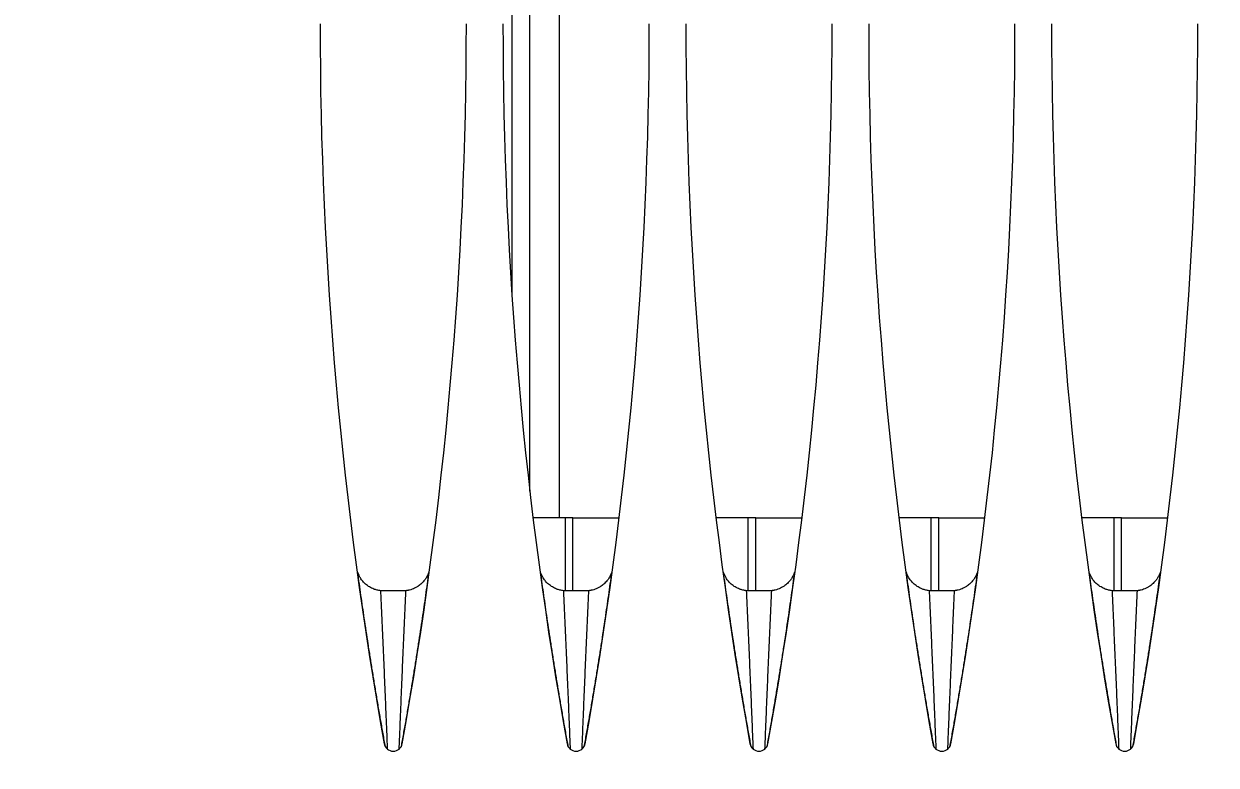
# Model space of a CAD drawing. Header units: metres. Extents: x -101133.8 to -101066.7, y -24899.3 to -24824.7.
# Drawn here: x -101108.4885 to -101108.4233, y -24833.7651 to -24833.7245 of the extents above; entities that cross this region are included whole.
import ezdxf

# ---------------------------------------------------------------- set-up
doc = ezdxf.new("R2010")
doc.units = ezdxf.units.M
doc.header["$LTSCALE"] = 0.2
doc.header["$PDSIZE"] = -5
doc.layers.add('CMT-COTATION DIVERS', color=1, linetype='Continuous')
doc.layers.add('CMT-CVC-MATERIEL', color=30, linetype='Continuous')
doc.styles.get("Standard").update_dxf_attribs({"font": 'arial.ttf'})
doc.dimstyles.get("Standard").update_dxf_attribs({"dimtxt": 0.18, "dimasz": 0.18, "dimexe": 0.18, "dimexo": 0.0625, "dimgap": 0.09, "dimtad": 0, "dimtih": 1, "dimtoh": 1, "dimdec": 4, "dimzin": 0, "dimdsep": 46, "dimtxsty": 'Standard', "dimcen": 0.09, "dimadec": 0, "dimazin": 0, "dimtfac": 1, "dimtdec": 4, "dimtofl": 0, "dimtmove": 0, "dimatfit": 3, "dimfxl": 1, "dimtolj": 1, "dimtzin": 0, "dimarcsym": 0})

# ---------------------------------------------------------------- blocks, each defined once
blk = doc.blocks.new('Cassette 600x600')
at = {"linetype": 'Continuous', "lineweight": 13}
for p, q in [((-20116.73, 132.832), (-20116.73, 135.361)), ((-20112.23, 134.73), (-20112.23, 134.764)), ((-20112.74, 133.7), (-20112.73, 133.527)), ((-20105.73, 133.702), (-20105.73, 133.736)), ((-20112.73, 132.832), (-20116.73, 132.832)), ((-20116.73, 132.832), (-20116.73, 132.421)), ((-20116.73, 132.421), (-20116.73, 130.649)), ((-20112.733, 132.421), (-20116.73, 132.421)), ((-20112.73, 132.483), (-20112.74, 132.31)), ((-20105.73, 132.274), (-20105.73, 132.308)), ((-20112.23, 131.246), (-20112.23, 131.28)), ((-20116.73, 122.832), (-20116.73, 125.361)), ((-20112.23, 124.73), (-20112.23, 124.764)), ((-20112.74, 123.7), (-20112.73, 123.527)), ((-20105.73, 123.702), (-20105.73, 123.736)), ((-20112.73, 122.832), (-20116.73, 122.832)), ((-20116.73, 122.832), (-20116.73, 122.421)), ((-20116.73, 122.421), (-20116.73, 120.649)), ((-20112.733, 122.421), (-20116.73, 122.421)), ((-20112.73, 122.483), (-20112.74, 122.31)), ((-20105.73, 122.274), (-20105.73, 122.308)), ((-20112.23, 121.246), (-20112.23, 121.28)), ((-20116.73, 112.832), (-20116.73, 115.361)), ((-20112.23, 114.73), (-20112.23, 114.764)), ((-20112.74, 113.7), (-20112.73, 113.527)), ((-20105.73, 113.702), (-20105.73, 113.736)), ((-20112.73, 112.832), (-20116.73, 112.832)), ((-20116.73, 112.832), (-20116.73, 112.421)), ((-20116.73, 112.421), (-20116.73, 110.649)), ((-20112.733, 112.421), (-20116.73, 112.421)), ((-20112.73, 112.483), (-20112.74, 112.31)), ((-20105.73, 112.274), (-20105.73, 112.308)), ((-20112.23, 111.246), (-20112.23, 111.28)), ((-20116.73, 102.832), (-20116.73, 105.361)), ((-20112.23, 104.73), (-20112.23, 104.764)), ((-20112.74, 103.7), (-20112.73, 103.527)), ((-20105.73, 103.702), (-20105.73, 103.736)), ((-20112.73, 102.832), (-20116.73, 102.832)), ((-20116.73, 102.832), (-20116.73, 102.421)), ((-20116.73, 102.421), (-20116.73, 100.649)), ((-20112.733, 102.421), (-20116.73, 102.421)), ((-20112.73, 102.483), (-20112.74, 102.31)), ((-20116.73, 102.102), (-20221.23, 102.102)), ((-20105.73, 102.274), (-20105.73, 102.308)), ((-20118.177, 100.477), (-20221.23, 100.477)), ((-20128.822, 99.505), (-20221.23, 99.505)), ((-20112.74, 93.7), (-20112.73, 93.527)), ((-20105.73, 93.702), (-20105.73, 93.736)), ((-20112.73, 92.483), (-20112.74, 92.31)), ((-20105.73, 92.274), (-20105.73, 92.308))]:
    blk.add_line(p, q, dxfattribs=at)
for centre, radius, start, end in [((-20143.73, -85.495), 222.5, 79.81251, 90), ((-20104.465, 133.005), 0.5, 280.18749, 79.81251), ((-20143.73, 351.505), 222.5, 270, 280.18749), ((-20143.73, -95.495), 222.5, 79.81251, 90), ((-20104.465, 123.005), 0.5, 280.18749, 79.81251), ((-20143.73, 341.505), 222.5, 270, 280.18749), ((-20143.73, -105.495), 222.5, 79.81251, 90), ((-20104.465, 113.005), 0.5, 280.18749, 79.81251), ((-20143.73, 331.505), 222.5, 270, 280.18749), ((-20143.73, -115.495), 222.5, 79.81251, 90), ((-20104.465, 103.005), 0.5, 280.18749, 79.81251), ((-20143.73, 321.505), 222.5, 270, 280.18749), ((-20143.73, -125.495), 222.5, 79.81251, 90), ((-20104.465, 93.005), 0.5, 280.18749, 79.81251), ((-20143.73, 311.505), 222.5, 270, 280.18749)]:
    blk.add_arc(centre, radius, start, end, dxfattribs=at)
for points, knots in [([(-20113.74, 134.945), (-20113.732, 134.942), (-20113.724, 134.939), (-20113.717, 134.936), (-20113.709, 134.934), (-20113.701, 134.931), (-20113.693, 134.928), (-20113.685, 134.925), (-20113.677, 134.921), (-20113.669, 134.918), (-20113.662, 134.916), (-20113.655, 134.913), (-20113.646, 134.909), (-20113.623, 134.9), (-20113.589, 134.884), (-20113.558, 134.869), (-20113.528, 134.854), (-20113.502, 134.84), (-20113.475, 134.824), (-20113.448, 134.808), (-20113.421, 134.791), (-20113.397, 134.775), (-20113.372, 134.759), (-20113.351, 134.744), (-20113.322, 134.722), (-20113.294, 134.7), (-20113.258, 134.67), (-20113.226, 134.642), (-20113.194, 134.614), (-20113.167, 134.586), (-20113.139, 134.557), (-20113.112, 134.528), (-20113.085, 134.497), (-20113.061, 134.468), (-20113.038, 134.439), (-20113.018, 134.412), (-20112.992, 134.375), (-20112.967, 134.338), (-20112.937, 134.29), (-20112.911, 134.244), (-20112.886, 134.197), (-20112.865, 134.153), (-20112.846, 134.109), (-20112.827, 134.064), (-20112.811, 134.02), (-20112.796, 133.971), (-20112.781, 133.922), (-20112.768, 133.868), (-20112.761, 133.833), (-20112.759, 133.82), (-20112.757, 133.81), (-20112.755, 133.799), (-20112.753, 133.789), (-20112.751, 133.777), (-20112.75, 133.766), (-20112.748, 133.755), (-20112.746, 133.744), (-20112.745, 133.733), (-20112.743, 133.722), (-20112.741, 133.711), (-20112.74, 133.7)], [0, 0, 0, 0, 1, 1, 1, 2, 2, 2, 3, 3, 3, 4, 4, 4, 5, 5, 5, 6, 6, 6, 7, 7, 7, 8, 8, 8, 9, 9, 9, 10, 10, 10, 11, 11, 11, 12, 12, 12, 13, 13, 13, 14, 14, 14, 15, 15, 15, 16, 16, 16, 17, 17, 17, 18, 18, 18, 19, 19, 19, 20, 20, 20, 20]), ([(-20113.74, 134.945), (-20113.531, 134.916), (-20113.322, 134.887), (-20113.113, 134.857), (-20112.904, 134.828), (-20112.695, 134.799), (-20112.485, 134.769), (-20112.275, 134.739), (-20112.064, 134.709), (-20111.858, 134.679), (-20111.652, 134.65), (-20111.452, 134.621), (-20111.231, 134.588), (-20111.009, 134.555), (-20110.766, 134.519), (-20110.529, 134.483), (-20110.292, 134.447), (-20110.06, 134.412), (-20109.828, 134.376), (-20109.595, 134.34), (-20109.361, 134.303), (-20109.127, 134.266), (-20108.893, 134.229), (-20108.659, 134.192), (-20108.426, 134.154), (-20108.193, 134.117), (-20107.96, 134.079), (-20107.726, 134.04), (-20107.492, 134.002), (-20107.256, 133.963), (-20107.026, 133.924), (-20106.796, 133.886), (-20106.571, 133.848), (-20106.326, 133.806), (-20106.081, 133.764), (-20105.816, 133.718), (-20105.627, 133.685), (-20105.483, 133.66), (-20105.383, 133.642), (-20105.271, 133.622), (-20105.16, 133.602), (-20105.036, 133.581), (-20104.916, 133.559), (-20104.795, 133.538), (-20104.678, 133.517), (-20104.56, 133.496), (-20104.442, 133.475), (-20104.323, 133.453), (-20104.205, 133.432)], [0, 0, 0, 0, 1, 1, 1, 2, 2, 2, 3, 3, 3, 4, 4, 4, 5, 5, 5, 6, 6, 6, 7, 7, 7, 8, 8, 8, 9, 9, 9, 10, 10, 10, 11, 11, 11, 12, 12, 12, 13, 13, 13, 14, 14, 14, 15, 15, 15, 16, 16, 16, 16]), ([(-20104.086, 133.331), (-20104.446, 133.346), (-20104.806, 133.36), (-20105.166, 133.375), (-20105.527, 133.39), (-20105.887, 133.404), (-20106.247, 133.419), (-20106.608, 133.434), (-20106.968, 133.449), (-20107.328, 133.464), (-20107.688, 133.479), (-20108.049, 133.494), (-20108.409, 133.509), (-20108.77, 133.524), (-20109.131, 133.54), (-20109.492, 133.556), (-20109.853, 133.571), (-20110.213, 133.587), (-20110.574, 133.603), (-20110.935, 133.619), (-20111.296, 133.635), (-20111.657, 133.651), (-20112.018, 133.668), (-20112.379, 133.684), (-20112.74, 133.7)], [0, 0, 0, 0, 1, 1, 1, 2, 2, 2, 3, 3, 3, 4, 4, 4, 5, 5, 5, 6, 6, 6, 7, 7, 7, 8, 8, 8, 8]), ([(-20112.73, 133.527), (-20112.73, 133.507), (-20112.73, 133.487), (-20112.73, 133.466), (-20112.73, 133.446), (-20112.73, 133.425), (-20112.73, 133.404), (-20112.73, 133.383), (-20112.73, 133.363), (-20112.73, 133.341), (-20112.73, 133.32), (-20112.73, 133.299), (-20112.73, 133.277), (-20112.73, 133.255), (-20112.73, 133.233), (-20112.73, 133.211), (-20112.73, 133.189), (-20112.73, 133.166), (-20112.73, 133.143), (-20112.73, 133.121), (-20112.73, 133.098), (-20112.73, 133.075), (-20112.73, 133.052), (-20112.73, 133.029), (-20112.73, 133.006), (-20112.73, 132.983), (-20112.73, 132.96), (-20112.73, 132.937), (-20112.73, 132.914), (-20112.73, 132.891), (-20112.73, 132.868), (-20112.73, 132.845), (-20112.73, 132.823), (-20112.73, 132.8), (-20112.73, 132.778), (-20112.73, 132.756), (-20112.73, 132.734), (-20112.73, 132.712), (-20112.73, 132.691), (-20112.73, 132.67), (-20112.73, 132.648), (-20112.73, 132.627), (-20112.73, 132.607), (-20112.73, 132.586), (-20112.73, 132.565), (-20112.73, 132.544), (-20112.73, 132.524), (-20112.73, 132.503), (-20112.73, 132.483)], [0, 0, 0, 0, 1, 1, 1, 2, 2, 2, 3, 3, 3, 4, 4, 4, 5, 5, 5, 6, 6, 6, 7, 7, 7, 8, 8, 8, 9, 9, 9, 10, 10, 10, 11, 11, 11, 12, 12, 12, 13, 13, 13, 14, 14, 14, 15, 15, 15, 16, 16, 16, 16]), ([(-20104.205, 132.578), (-20104.323, 132.557), (-20104.442, 132.536), (-20104.56, 132.515), (-20104.678, 132.493), (-20104.795, 132.472), (-20104.916, 132.451), (-20105.036, 132.43), (-20105.16, 132.408), (-20105.271, 132.388), (-20105.383, 132.368), (-20105.483, 132.351), (-20105.627, 132.325), (-20105.816, 132.292), (-20106.081, 132.246), (-20106.326, 132.204), (-20106.571, 132.163), (-20106.796, 132.125), (-20107.026, 132.086), (-20107.256, 132.048), (-20107.492, 132.008), (-20107.726, 131.97), (-20107.96, 131.931), (-20108.193, 131.894), (-20108.426, 131.856), (-20108.659, 131.818), (-20108.893, 131.781), (-20109.127, 131.744), (-20109.361, 131.707), (-20109.595, 131.67), (-20109.828, 131.634), (-20110.06, 131.598), (-20110.292, 131.563), (-20110.529, 131.527), (-20110.766, 131.491), (-20111.009, 131.455), (-20111.231, 131.422), (-20111.452, 131.39), (-20111.652, 131.361), (-20111.858, 131.331), (-20112.064, 131.301), (-20112.275, 131.271), (-20112.485, 131.241), (-20112.695, 131.212), (-20112.904, 131.182), (-20113.113, 131.153), (-20113.322, 131.124), (-20113.531, 131.094), (-20113.74, 131.065)], [0, 0, 0, 0, 1, 1, 1, 2, 2, 2, 3, 3, 3, 4, 4, 4, 5, 5, 5, 6, 6, 6, 7, 7, 7, 8, 8, 8, 9, 9, 9, 10, 10, 10, 11, 11, 11, 12, 12, 12, 13, 13, 13, 14, 14, 14, 15, 15, 15, 16, 16, 16, 16]), ([(-20112.74, 132.31), (-20112.379, 132.327), (-20112.018, 132.343), (-20111.657, 132.359), (-20111.296, 132.375), (-20110.935, 132.391), (-20110.574, 132.407), (-20110.213, 132.423), (-20109.853, 132.439), (-20109.492, 132.454), (-20109.131, 132.47), (-20108.77, 132.486), (-20108.409, 132.501), (-20108.049, 132.516), (-20107.688, 132.532), (-20107.328, 132.547), (-20106.968, 132.562), (-20106.608, 132.577), (-20106.247, 132.591), (-20105.887, 132.606), (-20105.527, 132.621), (-20105.166, 132.635), (-20104.806, 132.65), (-20104.446, 132.664), (-20104.086, 132.679)], [0, 0, 0, 0, 1, 1, 1, 2, 2, 2, 3, 3, 3, 4, 4, 4, 5, 5, 5, 6, 6, 6, 7, 7, 7, 8, 8, 8, 8]), ([(-20112.74, 132.31), (-20112.746, 132.279), (-20112.752, 132.248), (-20112.758, 132.217), (-20112.764, 132.186), (-20112.77, 132.155), (-20112.778, 132.124), (-20112.785, 132.093), (-20112.793, 132.061), (-20112.802, 132.031), (-20112.81, 132.001), (-20112.819, 131.974), (-20112.832, 131.939), (-20112.845, 131.904), (-20112.862, 131.862), (-20112.882, 131.823), (-20112.901, 131.783), (-20112.921, 131.746), (-20112.944, 131.709), (-20112.966, 131.672), (-20112.991, 131.635), (-20113.019, 131.598), (-20113.047, 131.56), (-20113.079, 131.521), (-20113.106, 131.49), (-20113.132, 131.459), (-20113.154, 131.437), (-20113.178, 131.412), (-20113.202, 131.388), (-20113.23, 131.363), (-20113.257, 131.339), (-20113.285, 131.315), (-20113.313, 131.293), (-20113.344, 131.27), (-20113.376, 131.248), (-20113.411, 131.225), (-20113.439, 131.208), (-20113.467, 131.192), (-20113.487, 131.181), (-20113.511, 131.169), (-20113.534, 131.157), (-20113.56, 131.145), (-20113.585, 131.133), (-20113.611, 131.121), (-20113.637, 131.11), (-20113.662, 131.098), (-20113.688, 131.087), (-20113.714, 131.076), (-20113.74, 131.065)], [0, 0, 0, 0, 1, 1, 1, 2, 2, 2, 3, 3, 3, 4, 4, 4, 5, 5, 5, 6, 6, 6, 7, 7, 7, 8, 8, 8, 9, 9, 9, 10, 10, 10, 11, 11, 11, 12, 12, 12, 13, 13, 13, 14, 14, 14, 15, 15, 15, 16, 16, 16, 16]), ([(-20113.74, 124.945), (-20113.531, 124.916), (-20113.322, 124.887), (-20113.113, 124.857), (-20112.904, 124.828), (-20112.695, 124.799), (-20112.485, 124.769), (-20112.275, 124.739), (-20112.064, 124.709), (-20111.858, 124.679), (-20111.652, 124.65), (-20111.452, 124.621), (-20111.231, 124.588), (-20111.009, 124.555), (-20110.766, 124.519), (-20110.529, 124.483), (-20110.292, 124.447), (-20110.06, 124.412), (-20109.828, 124.376), (-20109.595, 124.34), (-20109.361, 124.303), (-20109.127, 124.266), (-20108.893, 124.229), (-20108.659, 124.192), (-20108.426, 124.154), (-20108.193, 124.117), (-20107.96, 124.079), (-20107.726, 124.04), (-20107.492, 124.002), (-20107.256, 123.963), (-20107.026, 123.924), (-20106.796, 123.886), (-20106.571, 123.848), (-20106.326, 123.806), (-20106.081, 123.764), (-20105.816, 123.718), (-20105.627, 123.685), (-20105.483, 123.66), (-20105.383, 123.642), (-20105.271, 123.622), (-20105.16, 123.602), (-20105.036, 123.581), (-20104.916, 123.559), (-20104.795, 123.538), (-20104.678, 123.517), (-20104.56, 123.496), (-20104.442, 123.475), (-20104.323, 123.453), (-20104.205, 123.432)], [0, 0, 0, 0, 1, 1, 1, 2, 2, 2, 3, 3, 3, 4, 4, 4, 5, 5, 5, 6, 6, 6, 7, 7, 7, 8, 8, 8, 9, 9, 9, 10, 10, 10, 11, 11, 11, 12, 12, 12, 13, 13, 13, 14, 14, 14, 15, 15, 15, 16, 16, 16, 16]), ([(-20113.74, 124.945), (-20113.732, 124.942), (-20113.724, 124.939), (-20113.717, 124.936), (-20113.709, 124.934), (-20113.701, 124.931), (-20113.693, 124.928), (-20113.685, 124.925), (-20113.677, 124.921), (-20113.669, 124.918), (-20113.662, 124.916), (-20113.655, 124.913), (-20113.646, 124.909), (-20113.623, 124.9), (-20113.589, 124.884), (-20113.558, 124.869), (-20113.528, 124.854), (-20113.502, 124.84), (-20113.475, 124.824), (-20113.448, 124.808), (-20113.421, 124.791), (-20113.397, 124.775), (-20113.372, 124.759), (-20113.351, 124.744), (-20113.322, 124.722), (-20113.294, 124.7), (-20113.258, 124.67), (-20113.226, 124.642), (-20113.194, 124.614), (-20113.167, 124.586), (-20113.139, 124.557), (-20113.112, 124.528), (-20113.085, 124.497), (-20113.061, 124.468), (-20113.038, 124.439), (-20113.018, 124.412), (-20112.992, 124.375), (-20112.967, 124.338), (-20112.937, 124.29), (-20112.911, 124.244), (-20112.886, 124.197), (-20112.865, 124.153), (-20112.846, 124.109), (-20112.827, 124.064), (-20112.811, 124.02), (-20112.796, 123.971), (-20112.781, 123.922), (-20112.768, 123.868), (-20112.761, 123.833), (-20112.759, 123.82), (-20112.757, 123.81), (-20112.755, 123.799), (-20112.753, 123.789), (-20112.751, 123.777), (-20112.75, 123.766), (-20112.748, 123.755), (-20112.746, 123.744), (-20112.745, 123.733), (-20112.743, 123.722), (-20112.741, 123.711), (-20112.74, 123.7)], [0, 0, 0, 0, 1, 1, 1, 2, 2, 2, 3, 3, 3, 4, 4, 4, 5, 5, 5, 6, 6, 6, 7, 7, 7, 8, 8, 8, 9, 9, 9, 10, 10, 10, 11, 11, 11, 12, 12, 12, 13, 13, 13, 14, 14, 14, 15, 15, 15, 16, 16, 16, 17, 17, 17, 18, 18, 18, 19, 19, 19, 20, 20, 20, 20]), ([(-20104.086, 123.331), (-20104.446, 123.346), (-20104.806, 123.36), (-20105.166, 123.375), (-20105.527, 123.39), (-20105.887, 123.404), (-20106.247, 123.419), (-20106.608, 123.434), (-20106.968, 123.449), (-20107.328, 123.464), (-20107.688, 123.479), (-20108.049, 123.494), (-20108.409, 123.509), (-20108.77, 123.524), (-20109.131, 123.54), (-20109.492, 123.556), (-20109.853, 123.571), (-20110.213, 123.587), (-20110.574, 123.603), (-20110.935, 123.619), (-20111.296, 123.635), (-20111.657, 123.651), (-20112.018, 123.668), (-20112.379, 123.684), (-20112.74, 123.7)], [0, 0, 0, 0, 1, 1, 1, 2, 2, 2, 3, 3, 3, 4, 4, 4, 5, 5, 5, 6, 6, 6, 7, 7, 7, 8, 8, 8, 8]), ([(-20112.73, 123.527), (-20112.73, 123.507), (-20112.73, 123.487), (-20112.73, 123.466), (-20112.73, 123.446), (-20112.73, 123.425), (-20112.73, 123.404), (-20112.73, 123.383), (-20112.73, 123.363), (-20112.73, 123.341), (-20112.73, 123.32), (-20112.73, 123.299), (-20112.73, 123.277), (-20112.73, 123.255), (-20112.73, 123.233), (-20112.73, 123.211), (-20112.73, 123.189), (-20112.73, 123.166), (-20112.73, 123.143), (-20112.73, 123.121), (-20112.73, 123.098), (-20112.73, 123.075), (-20112.73, 123.052), (-20112.73, 123.029), (-20112.73, 123.006), (-20112.73, 122.983), (-20112.73, 122.96), (-20112.73, 122.937), (-20112.73, 122.914), (-20112.73, 122.891), (-20112.73, 122.868), (-20112.73, 122.845), (-20112.73, 122.823), (-20112.73, 122.8), (-20112.73, 122.778), (-20112.73, 122.756), (-20112.73, 122.734), (-20112.73, 122.712), (-20112.73, 122.691), (-20112.73, 122.67), (-20112.73, 122.648), (-20112.73, 122.627), (-20112.73, 122.607), (-20112.73, 122.586), (-20112.73, 122.565), (-20112.73, 122.544), (-20112.73, 122.524), (-20112.73, 122.503), (-20112.73, 122.483)], [0, 0, 0, 0, 1, 1, 1, 2, 2, 2, 3, 3, 3, 4, 4, 4, 5, 5, 5, 6, 6, 6, 7, 7, 7, 8, 8, 8, 9, 9, 9, 10, 10, 10, 11, 11, 11, 12, 12, 12, 13, 13, 13, 14, 14, 14, 15, 15, 15, 16, 16, 16, 16]), ([(-20104.205, 122.578), (-20104.323, 122.557), (-20104.442, 122.536), (-20104.56, 122.515), (-20104.678, 122.493), (-20104.795, 122.473), (-20104.916, 122.451), (-20105.036, 122.43), (-20105.16, 122.408), (-20105.271, 122.388), (-20105.383, 122.368), (-20105.483, 122.351), (-20105.627, 122.325), (-20105.816, 122.292), (-20106.081, 122.246), (-20106.326, 122.204), (-20106.571, 122.163), (-20106.796, 122.125), (-20107.026, 122.086), (-20107.256, 122.048), (-20107.492, 122.008), (-20107.726, 121.97), (-20107.96, 121.931), (-20108.193, 121.894), (-20108.426, 121.856), (-20108.659, 121.818), (-20108.893, 121.781), (-20109.127, 121.744), (-20109.361, 121.707), (-20109.595, 121.67), (-20109.828, 121.634), (-20110.06, 121.598), (-20110.292, 121.563), (-20110.529, 121.527), (-20110.766, 121.491), (-20111.009, 121.455), (-20111.231, 121.422), (-20111.452, 121.39), (-20111.652, 121.361), (-20111.858, 121.331), (-20112.064, 121.301), (-20112.275, 121.271), (-20112.485, 121.241), (-20112.695, 121.212), (-20112.904, 121.182), (-20113.113, 121.153), (-20113.322, 121.124), (-20113.531, 121.094), (-20113.74, 121.065)], [0, 0, 0, 0, 1, 1, 1, 2, 2, 2, 3, 3, 3, 4, 4, 4, 5, 5, 5, 6, 6, 6, 7, 7, 7, 8, 8, 8, 9, 9, 9, 10, 10, 10, 11, 11, 11, 12, 12, 12, 13, 13, 13, 14, 14, 14, 15, 15, 15, 16, 16, 16, 16]), ([(-20112.74, 122.31), (-20112.379, 122.327), (-20112.018, 122.343), (-20111.657, 122.359), (-20111.296, 122.375), (-20110.935, 122.391), (-20110.574, 122.407), (-20110.213, 122.423), (-20109.853, 122.439), (-20109.492, 122.454), (-20109.131, 122.47), (-20108.77, 122.486), (-20108.409, 122.501), (-20108.049, 122.516), (-20107.688, 122.532), (-20107.328, 122.547), (-20106.968, 122.562), (-20106.608, 122.576), (-20106.247, 122.591), (-20105.887, 122.606), (-20105.527, 122.621), (-20105.166, 122.635), (-20104.806, 122.65), (-20104.446, 122.664), (-20104.086, 122.679)], [0, 0, 0, 0, 1, 1, 1, 2, 2, 2, 3, 3, 3, 4, 4, 4, 5, 5, 5, 6, 6, 6, 7, 7, 7, 8, 8, 8, 8]), ([(-20112.74, 122.31), (-20112.746, 122.279), (-20112.752, 122.248), (-20112.758, 122.217), (-20112.764, 122.186), (-20112.77, 122.155), (-20112.778, 122.124), (-20112.785, 122.092), (-20112.793, 122.061), (-20112.802, 122.031), (-20112.81, 122.001), (-20112.819, 121.974), (-20112.832, 121.939), (-20112.845, 121.904), (-20112.862, 121.862), (-20112.882, 121.823), (-20112.901, 121.783), (-20112.921, 121.746), (-20112.944, 121.709), (-20112.966, 121.672), (-20112.991, 121.635), (-20113.019, 121.598), (-20113.047, 121.56), (-20113.079, 121.521), (-20113.106, 121.49), (-20113.132, 121.459), (-20113.154, 121.437), (-20113.178, 121.412), (-20113.202, 121.388), (-20113.23, 121.363), (-20113.257, 121.339), (-20113.285, 121.315), (-20113.313, 121.293), (-20113.344, 121.27), (-20113.376, 121.248), (-20113.411, 121.225), (-20113.439, 121.208), (-20113.467, 121.192), (-20113.487, 121.181), (-20113.511, 121.169), (-20113.534, 121.157), (-20113.56, 121.145), (-20113.585, 121.133), (-20113.611, 121.121), (-20113.637, 121.11), (-20113.662, 121.098), (-20113.688, 121.087), (-20113.714, 121.076), (-20113.74, 121.065)], [0, 0, 0, 0, 1, 1, 1, 2, 2, 2, 3, 3, 3, 4, 4, 4, 5, 5, 5, 6, 6, 6, 7, 7, 7, 8, 8, 8, 9, 9, 9, 10, 10, 10, 11, 11, 11, 12, 12, 12, 13, 13, 13, 14, 14, 14, 15, 15, 15, 16, 16, 16, 16]), ([(-20113.74, 114.945), (-20113.732, 114.942), (-20113.724, 114.939), (-20113.717, 114.936), (-20113.709, 114.934), (-20113.701, 114.931), (-20113.693, 114.928), (-20113.685, 114.925), (-20113.677, 114.921), (-20113.669, 114.918), (-20113.662, 114.916), (-20113.655, 114.913), (-20113.646, 114.909), (-20113.623, 114.9), (-20113.589, 114.884), (-20113.558, 114.869), (-20113.528, 114.854), (-20113.502, 114.84), (-20113.475, 114.824), (-20113.448, 114.808), (-20113.421, 114.791), (-20113.397, 114.775), (-20113.372, 114.759), (-20113.351, 114.744), (-20113.322, 114.722), (-20113.294, 114.7), (-20113.258, 114.67), (-20113.226, 114.642), (-20113.194, 114.614), (-20113.167, 114.586), (-20113.139, 114.557), (-20113.112, 114.528), (-20113.085, 114.497), (-20113.061, 114.468), (-20113.038, 114.439), (-20113.018, 114.412), (-20112.992, 114.375), (-20112.967, 114.338), (-20112.937, 114.29), (-20112.911, 114.244), (-20112.886, 114.197), (-20112.865, 114.153), (-20112.846, 114.109), (-20112.827, 114.064), (-20112.811, 114.02), (-20112.796, 113.971), (-20112.781, 113.922), (-20112.768, 113.868), (-20112.761, 113.833), (-20112.759, 113.82), (-20112.757, 113.81), (-20112.755, 113.799), (-20112.753, 113.789), (-20112.751, 113.777), (-20112.75, 113.766), (-20112.748, 113.755), (-20112.746, 113.744), (-20112.745, 113.733), (-20112.743, 113.722), (-20112.741, 113.711), (-20112.74, 113.7)], [0, 0, 0, 0, 1, 1, 1, 2, 2, 2, 3, 3, 3, 4, 4, 4, 5, 5, 5, 6, 6, 6, 7, 7, 7, 8, 8, 8, 9, 9, 9, 10, 10, 10, 11, 11, 11, 12, 12, 12, 13, 13, 13, 14, 14, 14, 15, 15, 15, 16, 16, 16, 17, 17, 17, 18, 18, 18, 19, 19, 19, 20, 20, 20, 20]), ([(-20113.74, 114.945), (-20113.531, 114.916), (-20113.322, 114.887), (-20113.113, 114.857), (-20112.904, 114.828), (-20112.695, 114.799), (-20112.485, 114.769), (-20112.275, 114.739), (-20112.064, 114.709), (-20111.858, 114.679), (-20111.652, 114.65), (-20111.452, 114.621), (-20111.231, 114.588), (-20111.009, 114.555), (-20110.766, 114.519), (-20110.529, 114.483), (-20110.292, 114.447), (-20110.06, 114.412), (-20109.828, 114.376), (-20109.595, 114.34), (-20109.361, 114.303), (-20109.127, 114.266), (-20108.893, 114.229), (-20108.659, 114.192), (-20108.426, 114.154), (-20108.193, 114.117), (-20107.96, 114.079), (-20107.726, 114.04), (-20107.492, 114.002), (-20107.256, 113.963), (-20107.026, 113.924), (-20106.796, 113.886), (-20106.571, 113.848), (-20106.326, 113.806), (-20106.081, 113.764), (-20105.816, 113.718), (-20105.627, 113.685), (-20105.483, 113.66), (-20105.383, 113.642), (-20105.271, 113.622), (-20105.16, 113.602), (-20105.036, 113.581), (-20104.916, 113.559), (-20104.795, 113.538), (-20104.678, 113.517), (-20104.56, 113.496), (-20104.442, 113.475), (-20104.323, 113.453), (-20104.205, 113.432)], [0, 0, 0, 0, 1, 1, 1, 2, 2, 2, 3, 3, 3, 4, 4, 4, 5, 5, 5, 6, 6, 6, 7, 7, 7, 8, 8, 8, 9, 9, 9, 10, 10, 10, 11, 11, 11, 12, 12, 12, 13, 13, 13, 14, 14, 14, 15, 15, 15, 16, 16, 16, 16]), ([(-20104.086, 113.331), (-20104.446, 113.346), (-20104.806, 113.36), (-20105.166, 113.375), (-20105.527, 113.39), (-20105.887, 113.404), (-20106.247, 113.419), (-20106.608, 113.434), (-20106.968, 113.449), (-20107.328, 113.464), (-20107.688, 113.479), (-20108.049, 113.494), (-20108.409, 113.509), (-20108.77, 113.524), (-20109.131, 113.54), (-20109.492, 113.556), (-20109.853, 113.571), (-20110.213, 113.587), (-20110.574, 113.603), (-20110.935, 113.619), (-20111.296, 113.635), (-20111.657, 113.651), (-20112.018, 113.668), (-20112.379, 113.684), (-20112.74, 113.7)], [0, 0, 0, 0, 1, 1, 1, 2, 2, 2, 3, 3, 3, 4, 4, 4, 5, 5, 5, 6, 6, 6, 7, 7, 7, 8, 8, 8, 8]), ([(-20112.73, 113.527), (-20112.73, 113.507), (-20112.73, 113.487), (-20112.73, 113.466), (-20112.73, 113.446), (-20112.73, 113.425), (-20112.73, 113.404), (-20112.73, 113.383), (-20112.73, 113.363), (-20112.73, 113.341), (-20112.73, 113.32), (-20112.73, 113.299), (-20112.73, 113.277), (-20112.73, 113.255), (-20112.73, 113.233), (-20112.73, 113.211), (-20112.73, 113.189), (-20112.73, 113.166), (-20112.73, 113.143), (-20112.73, 113.121), (-20112.73, 113.098), (-20112.73, 113.075), (-20112.73, 113.052), (-20112.73, 113.029), (-20112.73, 113.006), (-20112.73, 112.983), (-20112.73, 112.96), (-20112.73, 112.937), (-20112.73, 112.914), (-20112.73, 112.891), (-20112.73, 112.868), (-20112.73, 112.845), (-20112.73, 112.823), (-20112.73, 112.8), (-20112.73, 112.778), (-20112.73, 112.756), (-20112.73, 112.734), (-20112.73, 112.712), (-20112.73, 112.691), (-20112.73, 112.67), (-20112.73, 112.648), (-20112.73, 112.627), (-20112.73, 112.607), (-20112.73, 112.586), (-20112.73, 112.565), (-20112.73, 112.544), (-20112.73, 112.524), (-20112.73, 112.503), (-20112.73, 112.483)], [0, 0, 0, 0, 1, 1, 1, 2, 2, 2, 3, 3, 3, 4, 4, 4, 5, 5, 5, 6, 6, 6, 7, 7, 7, 8, 8, 8, 9, 9, 9, 10, 10, 10, 11, 11, 11, 12, 12, 12, 13, 13, 13, 14, 14, 14, 15, 15, 15, 16, 16, 16, 16]), ([(-20104.205, 112.578), (-20104.323, 112.557), (-20104.442, 112.536), (-20104.56, 112.515), (-20104.678, 112.493), (-20104.795, 112.473), (-20104.916, 112.451), (-20105.036, 112.43), (-20105.16, 112.408), (-20105.271, 112.388), (-20105.383, 112.368), (-20105.483, 112.351), (-20105.627, 112.325), (-20105.816, 112.292), (-20106.081, 112.246), (-20106.326, 112.204), (-20106.571, 112.163), (-20106.796, 112.125), (-20107.026, 112.086), (-20107.256, 112.048), (-20107.492, 112.008), (-20107.726, 111.97), (-20107.96, 111.931), (-20108.193, 111.894), (-20108.426, 111.856), (-20108.659, 111.818), (-20108.893, 111.781), (-20109.127, 111.744), (-20109.361, 111.707), (-20109.595, 111.67), (-20109.828, 111.634), (-20110.06, 111.598), (-20110.292, 111.563), (-20110.529, 111.527), (-20110.766, 111.491), (-20111.009, 111.455), (-20111.231, 111.422), (-20111.452, 111.39), (-20111.652, 111.361), (-20111.858, 111.331), (-20112.064, 111.301), (-20112.275, 111.271), (-20112.485, 111.241), (-20112.695, 111.212), (-20112.904, 111.182), (-20113.113, 111.153), (-20113.322, 111.124), (-20113.531, 111.094), (-20113.74, 111.065)], [0, 0, 0, 0, 1, 1, 1, 2, 2, 2, 3, 3, 3, 4, 4, 4, 5, 5, 5, 6, 6, 6, 7, 7, 7, 8, 8, 8, 9, 9, 9, 10, 10, 10, 11, 11, 11, 12, 12, 12, 13, 13, 13, 14, 14, 14, 15, 15, 15, 16, 16, 16, 16]), ([(-20112.74, 112.31), (-20112.746, 112.279), (-20112.752, 112.248), (-20112.758, 112.217), (-20112.764, 112.186), (-20112.77, 112.155), (-20112.778, 112.124), (-20112.785, 112.092), (-20112.793, 112.061), (-20112.802, 112.031), (-20112.81, 112.001), (-20112.819, 111.974), (-20112.832, 111.939), (-20112.845, 111.904), (-20112.862, 111.862), (-20112.882, 111.823), (-20112.901, 111.783), (-20112.921, 111.746), (-20112.944, 111.709), (-20112.966, 111.672), (-20112.991, 111.635), (-20113.019, 111.598), (-20113.047, 111.56), (-20113.079, 111.521), (-20113.106, 111.49), (-20113.132, 111.459), (-20113.154, 111.437), (-20113.178, 111.412), (-20113.202, 111.388), (-20113.23, 111.363), (-20113.257, 111.339), (-20113.285, 111.315), (-20113.313, 111.293), (-20113.344, 111.27), (-20113.376, 111.248), (-20113.411, 111.225), (-20113.439, 111.208), (-20113.467, 111.192), (-20113.487, 111.181), (-20113.511, 111.169), (-20113.534, 111.157), (-20113.56, 111.145), (-20113.585, 111.133), (-20113.611, 111.121), (-20113.637, 111.11), (-20113.662, 111.098), (-20113.688, 111.087), (-20113.714, 111.076), (-20113.74, 111.065)], [0, 0, 0, 0, 1, 1, 1, 2, 2, 2, 3, 3, 3, 4, 4, 4, 5, 5, 5, 6, 6, 6, 7, 7, 7, 8, 8, 8, 9, 9, 9, 10, 10, 10, 11, 11, 11, 12, 12, 12, 13, 13, 13, 14, 14, 14, 15, 15, 15, 16, 16, 16, 16]), ([(-20112.74, 112.31), (-20112.379, 112.327), (-20112.018, 112.343), (-20111.657, 112.359), (-20111.296, 112.375), (-20110.935, 112.391), (-20110.574, 112.407), (-20110.213, 112.423), (-20109.853, 112.439), (-20109.492, 112.454), (-20109.131, 112.47), (-20108.77, 112.486), (-20108.409, 112.501), (-20108.049, 112.516), (-20107.688, 112.532), (-20107.328, 112.547), (-20106.968, 112.562), (-20106.608, 112.577), (-20106.247, 112.591), (-20105.887, 112.606), (-20105.527, 112.621), (-20105.166, 112.635), (-20104.806, 112.65), (-20104.446, 112.664), (-20104.086, 112.679)], [0, 0, 0, 0, 1, 1, 1, 2, 2, 2, 3, 3, 3, 4, 4, 4, 5, 5, 5, 6, 6, 6, 7, 7, 7, 8, 8, 8, 8]), ([(-20113.74, 104.945), (-20113.732, 104.942), (-20113.724, 104.939), (-20113.717, 104.936), (-20113.709, 104.934), (-20113.701, 104.931), (-20113.693, 104.928), (-20113.685, 104.925), (-20113.677, 104.921), (-20113.669, 104.918), (-20113.662, 104.916), (-20113.655, 104.913), (-20113.646, 104.909), (-20113.623, 104.9), (-20113.589, 104.884), (-20113.558, 104.869), (-20113.528, 104.854), (-20113.502, 104.84), (-20113.475, 104.824), (-20113.448, 104.808), (-20113.421, 104.791), (-20113.397, 104.775), (-20113.372, 104.759), (-20113.351, 104.744), (-20113.322, 104.722), (-20113.294, 104.7), (-20113.258, 104.67), (-20113.226, 104.642), (-20113.194, 104.614), (-20113.167, 104.586), (-20113.139, 104.557), (-20113.112, 104.528), (-20113.085, 104.497), (-20113.061, 104.468), (-20113.038, 104.439), (-20113.018, 104.412), (-20112.992, 104.375), (-20112.967, 104.338), (-20112.937, 104.29), (-20112.911, 104.244), (-20112.886, 104.197), (-20112.865, 104.153), (-20112.846, 104.109), (-20112.827, 104.064), (-20112.811, 104.02), (-20112.796, 103.971), (-20112.781, 103.922), (-20112.768, 103.868), (-20112.761, 103.833), (-20112.759, 103.82), (-20112.757, 103.81), (-20112.755, 103.799), (-20112.753, 103.789), (-20112.751, 103.777), (-20112.75, 103.766), (-20112.748, 103.755), (-20112.746, 103.744), (-20112.745, 103.733), (-20112.743, 103.722), (-20112.741, 103.711), (-20112.74, 103.7)], [0, 0, 0, 0, 1, 1, 1, 2, 2, 2, 3, 3, 3, 4, 4, 4, 5, 5, 5, 6, 6, 6, 7, 7, 7, 8, 8, 8, 9, 9, 9, 10, 10, 10, 11, 11, 11, 12, 12, 12, 13, 13, 13, 14, 14, 14, 15, 15, 15, 16, 16, 16, 17, 17, 17, 18, 18, 18, 19, 19, 19, 20, 20, 20, 20]), ([(-20113.74, 104.945), (-20113.531, 104.916), (-20113.322, 104.887), (-20113.113, 104.857), (-20112.904, 104.828), (-20112.695, 104.799), (-20112.485, 104.769), (-20112.275, 104.739), (-20112.064, 104.709), (-20111.858, 104.679), (-20111.652, 104.65), (-20111.452, 104.621), (-20111.231, 104.588), (-20111.009, 104.555), (-20110.766, 104.519), (-20110.529, 104.483), (-20110.292, 104.447), (-20110.06, 104.412), (-20109.828, 104.376), (-20109.595, 104.34), (-20109.361, 104.303), (-20109.127, 104.266), (-20108.893, 104.229), (-20108.659, 104.192), (-20108.426, 104.154), (-20108.193, 104.117), (-20107.96, 104.079), (-20107.726, 104.04), (-20107.492, 104.002), (-20107.256, 103.963), (-20107.026, 103.924), (-20106.796, 103.886), (-20106.571, 103.848), (-20106.326, 103.806), (-20106.081, 103.764), (-20105.816, 103.718), (-20105.627, 103.685), (-20105.483, 103.66), (-20105.383, 103.642), (-20105.271, 103.622), (-20105.16, 103.602), (-20105.036, 103.581), (-20104.916, 103.559), (-20104.795, 103.538), (-20104.678, 103.517), (-20104.56, 103.496), (-20104.442, 103.475), (-20104.323, 103.453), (-20104.205, 103.432)], [0, 0, 0, 0, 1, 1, 1, 2, 2, 2, 3, 3, 3, 4, 4, 4, 5, 5, 5, 6, 6, 6, 7, 7, 7, 8, 8, 8, 9, 9, 9, 10, 10, 10, 11, 11, 11, 12, 12, 12, 13, 13, 13, 14, 14, 14, 15, 15, 15, 16, 16, 16, 16]), ([(-20104.086, 103.331), (-20104.446, 103.346), (-20104.806, 103.36), (-20105.166, 103.375), (-20105.527, 103.39), (-20105.887, 103.404), (-20106.247, 103.419), (-20106.608, 103.434), (-20106.968, 103.449), (-20107.328, 103.464), (-20107.688, 103.479), (-20108.049, 103.494), (-20108.409, 103.509), (-20108.77, 103.524), (-20109.131, 103.54), (-20109.492, 103.556), (-20109.853, 103.571), (-20110.213, 103.587), (-20110.574, 103.603), (-20110.935, 103.619), (-20111.296, 103.635), (-20111.657, 103.651), (-20112.018, 103.668), (-20112.379, 103.684), (-20112.74, 103.7)], [0, 0, 0, 0, 1, 1, 1, 2, 2, 2, 3, 3, 3, 4, 4, 4, 5, 5, 5, 6, 6, 6, 7, 7, 7, 8, 8, 8, 8]), ([(-20112.73, 103.527), (-20112.73, 103.507), (-20112.73, 103.487), (-20112.73, 103.466), (-20112.73, 103.446), (-20112.73, 103.425), (-20112.73, 103.404), (-20112.73, 103.383), (-20112.73, 103.363), (-20112.73, 103.341), (-20112.73, 103.32), (-20112.73, 103.299), (-20112.73, 103.277), (-20112.73, 103.255), (-20112.73, 103.233), (-20112.73, 103.211), (-20112.73, 103.189), (-20112.73, 103.166), (-20112.73, 103.143), (-20112.73, 103.121), (-20112.73, 103.098), (-20112.73, 103.075), (-20112.73, 103.052), (-20112.73, 103.029), (-20112.73, 103.006), (-20112.73, 102.983), (-20112.73, 102.96), (-20112.73, 102.937), (-20112.73, 102.914), (-20112.73, 102.891), (-20112.73, 102.868), (-20112.73, 102.845), (-20112.73, 102.823), (-20112.73, 102.8), (-20112.73, 102.778), (-20112.73, 102.756), (-20112.73, 102.734), (-20112.73, 102.712), (-20112.73, 102.691), (-20112.73, 102.67), (-20112.73, 102.648), (-20112.73, 102.627), (-20112.73, 102.607), (-20112.73, 102.586), (-20112.73, 102.565), (-20112.73, 102.544), (-20112.73, 102.524), (-20112.73, 102.503), (-20112.73, 102.483)], [0, 0, 0, 0, 1, 1, 1, 2, 2, 2, 3, 3, 3, 4, 4, 4, 5, 5, 5, 6, 6, 6, 7, 7, 7, 8, 8, 8, 9, 9, 9, 10, 10, 10, 11, 11, 11, 12, 12, 12, 13, 13, 13, 14, 14, 14, 15, 15, 15, 16, 16, 16, 16]), ([(-20104.205, 102.578), (-20104.323, 102.557), (-20104.442, 102.536), (-20104.56, 102.515), (-20104.678, 102.493), (-20104.795, 102.473), (-20104.916, 102.451), (-20105.036, 102.43), (-20105.16, 102.408), (-20105.271, 102.388), (-20105.383, 102.368), (-20105.483, 102.351), (-20105.627, 102.325), (-20105.816, 102.292), (-20106.081, 102.246), (-20106.326, 102.204), (-20106.571, 102.163), (-20106.796, 102.125), (-20107.026, 102.086), (-20107.256, 102.048), (-20107.492, 102.008), (-20107.726, 101.97), (-20107.96, 101.931), (-20108.193, 101.894), (-20108.426, 101.856), (-20108.659, 101.818), (-20108.893, 101.781), (-20109.127, 101.744), (-20109.361, 101.707), (-20109.595, 101.67), (-20109.828, 101.634), (-20110.06, 101.598), (-20110.292, 101.563), (-20110.529, 101.527), (-20110.766, 101.491), (-20111.009, 101.455), (-20111.231, 101.422), (-20111.452, 101.39), (-20111.652, 101.361), (-20111.858, 101.331), (-20112.064, 101.301), (-20112.275, 101.271), (-20112.485, 101.241), (-20112.695, 101.212), (-20112.904, 101.182), (-20113.113, 101.153), (-20113.322, 101.124), (-20113.531, 101.094), (-20113.74, 101.065)], [0, 0, 0, 0, 1, 1, 1, 2, 2, 2, 3, 3, 3, 4, 4, 4, 5, 5, 5, 6, 6, 6, 7, 7, 7, 8, 8, 8, 9, 9, 9, 10, 10, 10, 11, 11, 11, 12, 12, 12, 13, 13, 13, 14, 14, 14, 15, 15, 15, 16, 16, 16, 16]), ([(-20112.74, 102.31), (-20112.379, 102.327), (-20112.018, 102.343), (-20111.657, 102.359), (-20111.296, 102.375), (-20110.935, 102.391), (-20110.574, 102.407), (-20110.213, 102.423), (-20109.853, 102.439), (-20109.492, 102.454), (-20109.131, 102.47), (-20108.77, 102.486), (-20108.409, 102.501), (-20108.049, 102.516), (-20107.688, 102.532), (-20107.328, 102.547), (-20106.968, 102.562), (-20106.608, 102.577), (-20106.247, 102.591), (-20105.887, 102.606), (-20105.527, 102.621), (-20105.166, 102.635), (-20104.806, 102.65), (-20104.446, 102.664), (-20104.086, 102.679)], [0, 0, 0, 0, 1, 1, 1, 2, 2, 2, 3, 3, 3, 4, 4, 4, 5, 5, 5, 6, 6, 6, 7, 7, 7, 8, 8, 8, 8]), ([(-20112.74, 102.31), (-20112.746, 102.279), (-20112.752, 102.248), (-20112.758, 102.217), (-20112.764, 102.186), (-20112.77, 102.155), (-20112.778, 102.124), (-20112.785, 102.093), (-20112.793, 102.061), (-20112.802, 102.031), (-20112.81, 102.001), (-20112.819, 101.974), (-20112.832, 101.939), (-20112.845, 101.904), (-20112.862, 101.862), (-20112.882, 101.823), (-20112.901, 101.783), (-20112.921, 101.746), (-20112.944, 101.709), (-20112.966, 101.672), (-20112.991, 101.635), (-20113.019, 101.598), (-20113.047, 101.56), (-20113.079, 101.521), (-20113.106, 101.49), (-20113.132, 101.459), (-20113.154, 101.437), (-20113.178, 101.412), (-20113.202, 101.388), (-20113.23, 101.363), (-20113.257, 101.339), (-20113.285, 101.315), (-20113.313, 101.293), (-20113.344, 101.27), (-20113.376, 101.248), (-20113.411, 101.225), (-20113.439, 101.208), (-20113.467, 101.192), (-20113.487, 101.181), (-20113.511, 101.169), (-20113.534, 101.157), (-20113.56, 101.145), (-20113.585, 101.133), (-20113.611, 101.121), (-20113.637, 101.11), (-20113.662, 101.098), (-20113.688, 101.087), (-20113.714, 101.076), (-20113.74, 101.065)], [0, 0, 0, 0, 1, 1, 1, 2, 2, 2, 3, 3, 3, 4, 4, 4, 5, 5, 5, 6, 6, 6, 7, 7, 7, 8, 8, 8, 9, 9, 9, 10, 10, 10, 11, 11, 11, 12, 12, 12, 13, 13, 13, 14, 14, 14, 15, 15, 15, 16, 16, 16, 16]), ([(-20113.74, 94.945), (-20113.732, 94.942), (-20113.724, 94.939), (-20113.717, 94.936), (-20113.709, 94.934), (-20113.701, 94.931), (-20113.693, 94.928), (-20113.685, 94.925), (-20113.677, 94.921), (-20113.669, 94.918), (-20113.662, 94.916), (-20113.655, 94.913), (-20113.646, 94.909), (-20113.623, 94.9), (-20113.589, 94.884), (-20113.558, 94.869), (-20113.528, 94.854), (-20113.502, 94.84), (-20113.475, 94.824), (-20113.448, 94.808), (-20113.421, 94.791), (-20113.397, 94.775), (-20113.372, 94.759), (-20113.351, 94.744), (-20113.322, 94.722), (-20113.294, 94.7), (-20113.258, 94.67), (-20113.226, 94.642), (-20113.194, 94.614), (-20113.167, 94.586), (-20113.139, 94.557), (-20113.112, 94.528), (-20113.085, 94.497), (-20113.061, 94.468), (-20113.038, 94.439), (-20113.018, 94.412), (-20112.992, 94.375), (-20112.967, 94.338), (-20112.937, 94.29), (-20112.911, 94.244), (-20112.886, 94.197), (-20112.865, 94.153), (-20112.846, 94.109), (-20112.827, 94.064), (-20112.811, 94.02), (-20112.796, 93.971), (-20112.781, 93.922), (-20112.768, 93.868), (-20112.761, 93.833), (-20112.759, 93.82), (-20112.757, 93.81), (-20112.755, 93.799), (-20112.753, 93.789), (-20112.751, 93.777), (-20112.75, 93.766), (-20112.748, 93.755), (-20112.746, 93.744), (-20112.745, 93.733), (-20112.743, 93.722), (-20112.741, 93.711), (-20112.74, 93.7)], [0, 0, 0, 0, 1, 1, 1, 2, 2, 2, 3, 3, 3, 4, 4, 4, 5, 5, 5, 6, 6, 6, 7, 7, 7, 8, 8, 8, 9, 9, 9, 10, 10, 10, 11, 11, 11, 12, 12, 12, 13, 13, 13, 14, 14, 14, 15, 15, 15, 16, 16, 16, 17, 17, 17, 18, 18, 18, 19, 19, 19, 20, 20, 20, 20]), ([(-20113.74, 94.945), (-20113.531, 94.916), (-20113.322, 94.887), (-20113.113, 94.857), (-20112.904, 94.828), (-20112.695, 94.799), (-20112.485, 94.769), (-20112.275, 94.739), (-20112.064, 94.709), (-20111.858, 94.679), (-20111.652, 94.65), (-20111.452, 94.621), (-20111.231, 94.588), (-20111.009, 94.555), (-20110.766, 94.519), (-20110.529, 94.483), (-20110.292, 94.447), (-20110.06, 94.412), (-20109.828, 94.376), (-20109.595, 94.34), (-20109.361, 94.303), (-20109.127, 94.266), (-20108.893, 94.229), (-20108.659, 94.192), (-20108.426, 94.154), (-20108.193, 94.117), (-20107.96, 94.079), (-20107.726, 94.04), (-20107.492, 94.002), (-20107.256, 93.963), (-20107.026, 93.924), (-20106.796, 93.886), (-20106.571, 93.848), (-20106.326, 93.806), (-20106.081, 93.764), (-20105.816, 93.718), (-20105.627, 93.685), (-20105.483, 93.66), (-20105.383, 93.642), (-20105.271, 93.622), (-20105.16, 93.602), (-20105.036, 93.581), (-20104.916, 93.559), (-20104.795, 93.538), (-20104.678, 93.517), (-20104.56, 93.496), (-20104.442, 93.475), (-20104.323, 93.453), (-20104.205, 93.432)], [0, 0, 0, 0, 1, 1, 1, 2, 2, 2, 3, 3, 3, 4, 4, 4, 5, 5, 5, 6, 6, 6, 7, 7, 7, 8, 8, 8, 9, 9, 9, 10, 10, 10, 11, 11, 11, 12, 12, 12, 13, 13, 13, 14, 14, 14, 15, 15, 15, 16, 16, 16, 16]), ([(-20104.086, 93.331), (-20104.446, 93.346), (-20104.806, 93.36), (-20105.166, 93.375), (-20105.527, 93.39), (-20105.887, 93.404), (-20106.247, 93.419), (-20106.608, 93.434), (-20106.968, 93.449), (-20107.328, 93.464), (-20107.688, 93.479), (-20108.049, 93.494), (-20108.409, 93.509), (-20108.77, 93.524), (-20109.131, 93.54), (-20109.492, 93.556), (-20109.853, 93.571), (-20110.213, 93.587), (-20110.574, 93.603), (-20110.935, 93.619), (-20111.296, 93.635), (-20111.657, 93.651), (-20112.018, 93.668), (-20112.379, 93.684), (-20112.74, 93.7)], [0, 0, 0, 0, 1, 1, 1, 2, 2, 2, 3, 3, 3, 4, 4, 4, 5, 5, 5, 6, 6, 6, 7, 7, 7, 8, 8, 8, 8]), ([(-20112.73, 93.527), (-20112.73, 93.507), (-20112.73, 93.487), (-20112.73, 93.466), (-20112.73, 93.446), (-20112.73, 93.425), (-20112.73, 93.404), (-20112.73, 93.383), (-20112.73, 93.363), (-20112.73, 93.341), (-20112.73, 93.32), (-20112.73, 93.299), (-20112.73, 93.277), (-20112.73, 93.255), (-20112.73, 93.233), (-20112.73, 93.211), (-20112.73, 93.189), (-20112.73, 93.166), (-20112.73, 93.143), (-20112.73, 93.121), (-20112.73, 93.098), (-20112.73, 93.075), (-20112.73, 93.052), (-20112.73, 93.029), (-20112.73, 93.006), (-20112.73, 92.983), (-20112.73, 92.96), (-20112.73, 92.937), (-20112.73, 92.914), (-20112.73, 92.891), (-20112.73, 92.868), (-20112.73, 92.845), (-20112.73, 92.823), (-20112.73, 92.8), (-20112.73, 92.778), (-20112.73, 92.756), (-20112.73, 92.734), (-20112.73, 92.712), (-20112.73, 92.691), (-20112.73, 92.67), (-20112.73, 92.648), (-20112.73, 92.627), (-20112.73, 92.607), (-20112.73, 92.586), (-20112.73, 92.565), (-20112.73, 92.544), (-20112.73, 92.524), (-20112.73, 92.503), (-20112.73, 92.483)], [0, 0, 0, 0, 1, 1, 1, 2, 2, 2, 3, 3, 3, 4, 4, 4, 5, 5, 5, 6, 6, 6, 7, 7, 7, 8, 8, 8, 9, 9, 9, 10, 10, 10, 11, 11, 11, 12, 12, 12, 13, 13, 13, 14, 14, 14, 15, 15, 15, 16, 16, 16, 16]), ([(-20112.74, 92.31), (-20112.379, 92.327), (-20112.018, 92.343), (-20111.657, 92.359), (-20111.296, 92.375), (-20110.935, 92.391), (-20110.574, 92.407), (-20110.213, 92.423), (-20109.853, 92.439), (-20109.492, 92.454), (-20109.131, 92.47), (-20108.77, 92.486), (-20108.409, 92.501), (-20108.049, 92.516), (-20107.688, 92.532), (-20107.328, 92.547), (-20106.968, 92.562), (-20106.608, 92.576), (-20106.247, 92.591), (-20105.887, 92.606), (-20105.527, 92.621), (-20105.166, 92.635), (-20104.806, 92.65), (-20104.446, 92.664), (-20104.086, 92.679)], [0, 0, 0, 0, 1, 1, 1, 2, 2, 2, 3, 3, 3, 4, 4, 4, 5, 5, 5, 6, 6, 6, 7, 7, 7, 8, 8, 8, 8]), ([(-20104.205, 92.578), (-20104.323, 92.557), (-20104.442, 92.536), (-20104.56, 92.515), (-20104.678, 92.493), (-20104.795, 92.473), (-20104.916, 92.451), (-20105.036, 92.43), (-20105.16, 92.408), (-20105.271, 92.388), (-20105.383, 92.368), (-20105.483, 92.351), (-20105.627, 92.325), (-20105.816, 92.292), (-20106.081, 92.246), (-20106.326, 92.204), (-20106.571, 92.163), (-20106.796, 92.125), (-20107.026, 92.086), (-20107.256, 92.047), (-20107.492, 92.008), (-20107.726, 91.97), (-20107.96, 91.931), (-20108.193, 91.894), (-20108.426, 91.856), (-20108.659, 91.818), (-20108.893, 91.781), (-20109.127, 91.744), (-20109.361, 91.707), (-20109.595, 91.67), (-20109.828, 91.634), (-20110.06, 91.598), (-20110.292, 91.563), (-20110.529, 91.527), (-20110.766, 91.491), (-20111.009, 91.455), (-20111.231, 91.422), (-20111.452, 91.39), (-20111.652, 91.361), (-20111.858, 91.331), (-20112.064, 91.301), (-20112.275, 91.271), (-20112.485, 91.241), (-20112.695, 91.212), (-20112.904, 91.182), (-20113.113, 91.153), (-20113.322, 91.124), (-20113.531, 91.094), (-20113.74, 91.065)], [0, 0, 0, 0, 1, 1, 1, 2, 2, 2, 3, 3, 3, 4, 4, 4, 5, 5, 5, 6, 6, 6, 7, 7, 7, 8, 8, 8, 9, 9, 9, 10, 10, 10, 11, 11, 11, 12, 12, 12, 13, 13, 13, 14, 14, 14, 15, 15, 15, 16, 16, 16, 16]), ([(-20112.74, 92.31), (-20112.746, 92.279), (-20112.752, 92.248), (-20112.758, 92.217), (-20112.764, 92.186), (-20112.77, 92.155), (-20112.778, 92.124), (-20112.785, 92.093), (-20112.793, 92.061), (-20112.802, 92.031), (-20112.81, 92.001), (-20112.819, 91.974), (-20112.832, 91.939), (-20112.845, 91.904), (-20112.862, 91.862), (-20112.882, 91.823), (-20112.901, 91.783), (-20112.921, 91.746), (-20112.944, 91.709), (-20112.966, 91.672), (-20112.991, 91.635), (-20113.019, 91.598), (-20113.047, 91.56), (-20113.079, 91.521), (-20113.106, 91.49), (-20113.132, 91.459), (-20113.154, 91.437), (-20113.178, 91.412), (-20113.202, 91.388), (-20113.23, 91.363), (-20113.257, 91.339), (-20113.285, 91.315), (-20113.313, 91.293), (-20113.344, 91.27), (-20113.376, 91.248), (-20113.411, 91.225), (-20113.439, 91.208), (-20113.467, 91.192), (-20113.487, 91.181), (-20113.511, 91.169), (-20113.534, 91.157), (-20113.56, 91.145), (-20113.585, 91.133), (-20113.611, 91.121), (-20113.637, 91.11), (-20113.662, 91.098), (-20113.688, 91.087), (-20113.714, 91.076), (-20113.74, 91.065)], [0, 0, 0, 0, 1, 1, 1, 2, 2, 2, 3, 3, 3, 4, 4, 4, 5, 5, 5, 6, 6, 6, 7, 7, 7, 8, 8, 8, 9, 9, 9, 10, 10, 10, 11, 11, 11, 12, 12, 12, 13, 13, 13, 14, 14, 14, 15, 15, 15, 16, 16, 16, 16])]:
    blk.add_open_spline(points, degree=3, knots=knots, dxfattribs=at)
blk = doc.blocks.new('COT-45')
at = {"color": 0}
for p, q in [((0, -1), (0, 1)), ((-1, 0), (1, 0))]:
    blk.add_line(p, q, dxfattribs=at)
at = {"color": 0, "const_width": 0.4}
blk.add_lwpolyline([(-0.4419, -0.4419), (0.4419, 0.4419)], dxfattribs=at)
blk = doc.blocks.new('*D86')
at = {"layer": 'CMT-COTATION DIVERS', "color": 0, "lineweight": -2}
for p, q in [((-101106.435908, -24831.696781), (-101106.435908, -24834.830787)), ((-101108.843698, -24834.019494), (-101108.843698, -24834.830787)), ((-101108.818698, -24834.780787), (-101106.460908, -24834.780787))]:
    blk.add_line(p, q, dxfattribs=at)
at = {"layer": 'Defpoints', "color": 0, "lineweight": 15}
for p in [(-101106.435908, -24831.666781), (-101108.843698, -24833.989494), (-101106.435908, -24834.780787)]:
    blk.add_point(p, dxfattribs=at)
at = {"layer": 'CMT-COTATION DIVERS', "color": 0, "lineweight": -2, "xscale": 0.025, "yscale": 0.025, "zscale": 0.025, "rotation": 180}
blk.add_blockref('COT-45', (-101108.843698, -24834.780787), dxfattribs=at)
at = {"layer": 'CMT-COTATION DIVERS', "color": 0, "lineweight": -2, "xscale": 0.025, "yscale": 0.025, "zscale": 0.025}
blk.add_blockref('COT-45', (-101106.435908, -24834.780787), dxfattribs=at)
at = {"layer": 'CMT-COTATION DIVERS', "color": 0, "lineweight": 15, "insert": (-101107.639803, -24834.705633), "char_height": 0.075, "attachment_point": 5}
blk.add_mtext('\\A1;241', dxfattribs=at)

msp = doc.modelspace()

# ---------------------------------------------------------------- block references
at = {"layer": 'CMT-CVC-MATERIEL', "xscale": 0.001, "yscale": 0.001, "zscale": 0.001, "rotation": 270}
msp.add_blockref('Cassette 600x600', (-101108.561286, -24853.868258), dxfattribs=at)

# ---------------------------------------------------------------- dimensions: what is measured, and where the dimension line sits
at = {"layer": 'CMT-COTATION DIVERS', "lineweight": 15}
dim = msp.add_linear_dim(base=(-101106.435908, -24834.780787), p1=(-101108.843698, -24833.989494), p2=(-101106.435908, -24831.666781), dimstyle='Standard', override={"dimscale": 0.05, "dimtxt": 1.5, "dimasz": 0.5, "dimexe": 1, "dimexo": 0.6, "dimgap": 0.75, "dimtad": 1, "dimtih": 0, "dimtoh": 0, "dimdec": 0, "dimlfac": 100, "dimblk": 'COT-45', "dimcen": 0, "dimadec": 2, "dimazin": 2, "dimtdec": 2, "dimtix": 1, "dimtmove": 1, "dimfrac": 1}, dxfattribs=at)
dim.commit()
dim.dimension.update_dxf_attribs({"geometry": '*D86', "text_midpoint": (-101107.639803, -24834.705633)})

doc.saveas('drawing.dxf')
